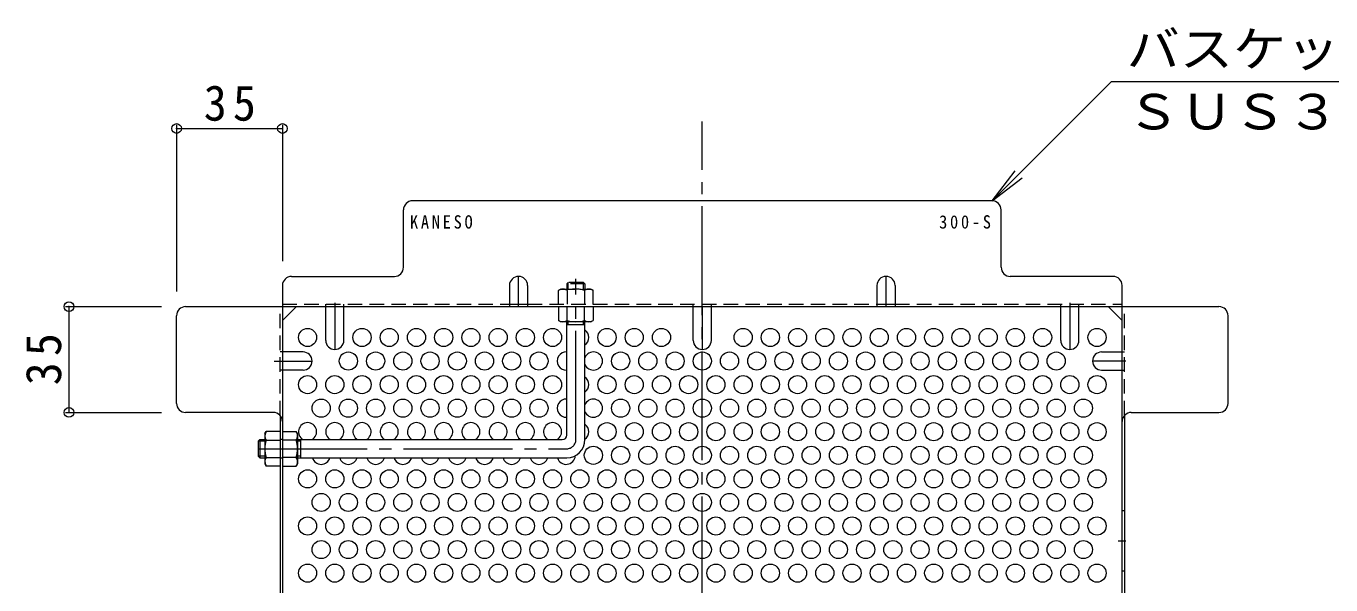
# Model space of a CAD drawing. Units: millimetres at full size, sheet at 1:4; details may follow other scales. Extents: x -936 to 978, y -778 to 647.
# Drawn here: x 213.3 to 644.7, y 446.6 to 631.4 of the extents above; entities that cross this region are included whole.
import ezdxf
from ezdxf.enums import TextEntityAlignment as Align

# ---------------------------------------------------------------- set-up
doc = ezdxf.new("R2010")
doc.units = ezdxf.units.MM
doc.header["$LTSCALE"] = 4
doc.header["$PDMODE"] = 32
doc.header["$PDSIZE"] = 3.2
for name, pattern in [('CHAIN1', [8, 5, -1, 1, -1]), ('CHAIN2', [12, 9, -1, 1, -1]), ('DASHED1', [1.8, 1.2, -0.6])]:
    doc.linetypes.add(name, pattern=pattern)
for name, color, linetype, lineweight in [('A-1', 3, 'Continuous', 9), ('A-4', 7, 'Continuous', 9), ('A-5', 7, 'Continuous', 9), ('A-6', 2, 'Continuous', 9), ('A-7', 2, 'Continuous', 9), ('A-8', 2, 'Continuous', 9), ('A-9', 2, 'Continuous', 9)]:
    doc.layers.add(name, color=color, linetype=linetype, lineweight=lineweight)
doc.styles.add('ＭＳ ゴシック', font='')
doc.styles.get('ＭＳ ゴシック').set_extended_font_data('MS Gothic')

msp = doc.modelspace()

# ---------------------------------------------------------------- linework, layer by layer
at = {"layer": 'A-1', "linetype": 'DASHED1'}
for p, q in [((392.041, 546.092), (392.541, 546.592)), ((392.041, 546.092), (392.041, 544.392)), ((398.041, 546.092), (392.041, 546.092)), ((392.541, 544.392), (392.541, 546.592)), ((397.541, 544.392), (397.541, 546.592)), ((398.041, 546.092), (398.041, 544.392))]:
    msp.add_line(p, q, dxfattribs=at)
at = {"layer": 'A-1', "linetype": 'CHAIN2'}
for p, q in [((395.041, 494.592), (395.041, 547.825)), ((290.041, 491.592), (392.041, 491.592))]:
    msp.add_line(p, q, dxfattribs=at)
at = {"layer": 'A-1'}
for p, q in [((392.041, 496.092), (392.041, 533.592)), ((398.041, 532.592), (392.041, 532.592)), ((392.541, 532.592), (392.541, 533.592)), ((397.541, 532.592), (397.541, 533.592)), ((398.041, 494.592), (398.041, 533.592)), ((292.241, 494.092), (290.041, 494.092)), ((290.541, 494.592), (292.241, 494.592)), ((290.541, 494.592), (290.541, 488.592)), ((303.041, 494.592), (390.541, 494.592)), ((304.041, 494.092), (303.041, 494.092)), ((304.041, 494.592), (304.041, 488.592)), ((292.241, 489.092), (290.041, 489.092)), ((290.541, 488.592), (290.041, 489.092)), ((290.541, 488.592), (292.241, 488.592)), ((304.041, 489.092), (303.041, 489.092)), ((303.041, 488.592), (392.041, 488.592))]:
    msp.add_line(p, q, dxfattribs=at)
at = {"layer": 'A-1', "linetype": 'DASHED1'}
msp.add_lwpolyline([(398.041, 546.092), (397.541, 546.592), (392.541, 546.592)], dxfattribs=at)
at = {"layer": 'A-1'}
msp.add_lwpolyline([(290.541, 494.592), (290.041, 494.092), (290.041, 489.092)], dxfattribs=at)
for centre, radius in [((390.541, 496.092), 1.5), ((392.041, 494.592), 6)]:
    msp.add_arc(centre, radius, 270, 0, dxfattribs=at)
at = {"layer": 'A-1', "linetype": 'CHAIN2'}
msp.add_arc((392.041, 494.592), 3, 270, 0, dxfattribs=at)
at = {"layer": 'A-4'}
for p, q in [((263.038, 598.704), (263.038, 543.592)), ((263.038, 597.504), (298.041, 597.504)), ((298.041, 598.704), (298.041, 553.592)), ((226.267, 538.592), (258.038, 538.592)), ((227.467, 538.592), (227.467, 503.591)), ((226.267, 503.591), (258.038, 503.591))]:
    msp.add_line(p, q, dxfattribs=at)
for p in [(263.038, 597.504), (298.041, 597.504), (227.467, 538.592), (227.467, 503.591)]:
    msp.add_point(p, dxfattribs=at)
at = {"layer": 'A-5'}
for p, q in [((571.981, 612.933), (532.64, 573.592)), ((704.187, 612.933), (571.981, 612.933)), ((532.64, 573.592), (540.25, 583.509)), ((532.64, 573.592), (542.557, 581.202))]:
    msp.add_line(p, q, dxfattribs=at)
at = {"layer": 'A-6'}
for centre in [(306.341, 528.393), (324.341, 528.393), (333.341, 528.393), (342.341, 528.393), (351.341, 528.393), (360.341, 528.393), (369.341, 528.393), (378.341, 528.393), (387.341, 528.393), (405.341, 528.393), (414.341, 528.393), (423.341, 528.393), (450.341, 528.393), (459.341, 528.393), (468.341, 528.393), (477.341, 528.393), (486.341, 528.393), (495.341, 528.393), (504.341, 528.393), (513.341, 528.393), (522.341, 528.393), (531.341, 528.393), (540.341, 528.393), (549.341, 528.393), (567.341, 528.393), (319.841, 520.599), (328.841, 520.599), (337.841, 520.599), (346.841, 520.599), (355.841, 520.599), (364.841, 520.599), (373.841, 520.599), (382.841, 520.599), (409.841, 520.599), (418.841, 520.599), (427.841, 520.599), (436.841, 520.599), (445.841, 520.599), (454.841, 520.599), (463.841, 520.599), (472.841, 520.599), (481.841, 520.599), (490.841, 520.599), (499.841, 520.599), (508.841, 520.599), (517.841, 520.599), (526.841, 520.599), (535.841, 520.599), (544.841, 520.599), (553.841, 520.599), (306.341, 512.805), (315.341, 512.805), (324.341, 512.805), (333.341, 512.805), (342.341, 512.805), (351.341, 512.805), (360.341, 512.805), (369.341, 512.805), (378.341, 512.805), (387.341, 512.805), (405.341, 512.805), (414.341, 512.805), (423.341, 512.805), (432.341, 512.805), (441.341, 512.805), (450.341, 512.805), (459.341, 512.805), (468.341, 512.805), (477.341, 512.805), (486.341, 512.805), (495.341, 512.805), (504.341, 512.805), (513.341, 512.805), (522.341, 512.805), (531.341, 512.805), (540.341, 512.805), (549.341, 512.805), (558.341, 512.805), (567.341, 512.805), (310.841, 505.011), (319.841, 505.011), (328.841, 505.011), (337.841, 505.011), (346.841, 505.011), (355.841, 505.011), (364.841, 505.011), (373.841, 505.011), (382.841, 505.011), (409.841, 505.011), (418.841, 505.011), (427.841, 505.011), (436.841, 505.011), (445.841, 505.011), (454.841, 505.011), (463.841, 505.011), (472.841, 505.011), (481.841, 505.011), (490.841, 505.011), (499.841, 505.011), (508.841, 505.011), (517.841, 505.011), (526.841, 505.011), (535.841, 505.011), (544.841, 505.011), (553.841, 505.011), (562.841, 505.011), (405.341, 497.217), (414.341, 497.217), (423.341, 497.217), (432.341, 497.217), (441.341, 497.217), (450.341, 497.217), (459.341, 497.217), (468.341, 497.217), (477.341, 497.217), (486.341, 497.217), (495.341, 497.217), (504.341, 497.217), (513.341, 497.217), (522.341, 497.217), (531.341, 497.217), (540.341, 497.217), (549.341, 497.217), (558.341, 497.217), (567.341, 497.217), (400.841, 489.422), (409.841, 489.422), (418.841, 489.422), (427.841, 489.422), (436.841, 489.422), (445.841, 489.422), (454.841, 489.422), (463.841, 489.422), (472.841, 489.422), (481.841, 489.422), (490.841, 489.422), (499.841, 489.422), (508.841, 489.422), (517.841, 489.422), (526.841, 489.422), (535.841, 489.422), (544.841, 489.422), (553.841, 489.422), (562.841, 489.422), (306.341, 481.628), (315.341, 481.628), (324.341, 481.628), (333.341, 481.628), (342.341, 481.628), (351.341, 481.628), (360.341, 481.628), (369.341, 481.628), (378.341, 481.628), (387.341, 481.628), (396.341, 481.628), (405.341, 481.628), (414.341, 481.628), (423.341, 481.628), (432.341, 481.628), (441.341, 481.628), (450.341, 481.628), (459.341, 481.628), (468.341, 481.628), (477.341, 481.628), (486.341, 481.628), (495.341, 481.628), (504.341, 481.628), (513.341, 481.628), (522.341, 481.628), (531.341, 481.628), (540.341, 481.628), (549.341, 481.628), (558.341, 481.628), (567.341, 481.628), (310.841, 473.834), (319.841, 473.834), (328.841, 473.834), (337.841, 473.834), (346.841, 473.834), (355.841, 473.834), (364.841, 473.834), (373.841, 473.834), (382.841, 473.834), (391.841, 473.834), (400.841, 473.834), (409.841, 473.834), (418.841, 473.834), (427.841, 473.834), (436.841, 473.834), (445.841, 473.834), (454.841, 473.834), (463.841, 473.834), (472.841, 473.834), (481.841, 473.834), (490.841, 473.834), (499.841, 473.834), (508.841, 473.834), (517.841, 473.834), (526.841, 473.834), (535.841, 473.834), (544.841, 473.834), (553.841, 473.834), (562.841, 473.834), (306.341, 466.04), (315.341, 466.04), (324.341, 466.04), (333.341, 466.04), (342.341, 466.04), (351.341, 466.04), (360.341, 466.04), (369.341, 466.04), (378.341, 466.04), (387.341, 466.04), (396.341, 466.04), (405.341, 466.04), (414.341, 466.04), (423.341, 466.04), (432.341, 466.04), (441.341, 466.04), (450.341, 466.04), (459.341, 466.04), (468.341, 466.04), (477.341, 466.04), (486.341, 466.04), (495.341, 466.04), (504.341, 466.04), (513.341, 466.04), (522.341, 466.04), (531.341, 466.04), (540.341, 466.04), (549.341, 466.04), (558.341, 466.04), (567.341, 466.04), (310.841, 458.245), (319.841, 458.245), (328.841, 458.245), (337.841, 458.245), (346.841, 458.245), (355.841, 458.245), (364.841, 458.245), (373.841, 458.245), (382.841, 458.245), (391.841, 458.245), (400.841, 458.245), (409.841, 458.245), (418.841, 458.245), (427.841, 458.245), (436.841, 458.245), (445.841, 458.245), (454.841, 458.245), (463.841, 458.245), (472.841, 458.245), (481.841, 458.245), (490.841, 458.245), (499.841, 458.245), (508.841, 458.245), (517.841, 458.245), (526.841, 458.245), (535.841, 458.245), (544.841, 458.245), (553.841, 458.245), (562.841, 458.245), (306.341, 450.451), (315.341, 450.451), (324.341, 450.451), (333.341, 450.451), (342.341, 450.451), (351.341, 450.451), (360.341, 450.451), (369.341, 450.451), (378.341, 450.451), (387.341, 450.451), (396.341, 450.451), (405.341, 450.451), (414.341, 450.451), (423.341, 450.451), (432.341, 450.451), (441.341, 450.451), (450.341, 450.451), (459.341, 450.451), (468.341, 450.451), (477.341, 450.451), (486.341, 450.451), (495.341, 450.451), (504.341, 450.451), (513.341, 450.451), (522.341, 450.451), (531.341, 450.451), (540.341, 450.451), (549.341, 450.451), (558.341, 450.451), (567.341, 450.451)]:
    msp.add_circle(centre, 3, dxfattribs=at)
for centre, start, end in [((396.341, 528.393), 304.5181, 55.4819), ((391.841, 520.599), 86.17745, 273.82255), ((400.841, 520.599), 201.03946, 158.96054), ((396.341, 512.805), 304.5181, 55.4819), ((391.841, 505.011), 86.17745, 273.82255), ((400.841, 505.011), 201.03946, 158.96054), ((306.341, 497.217), 298.98011, 241.01989), ((315.341, 497.217), 298.98011, 241.01989), ((324.341, 497.217), 298.98011, 241.01989), ((333.341, 497.217), 298.98011, 241.01989), ((342.341, 497.217), 298.98011, 241.01989), ((351.341, 497.217), 298.98011, 241.01989), ((360.341, 497.217), 298.98011, 241.01989), ((369.341, 497.217), 298.98011, 241.01989), ((378.341, 497.217), 298.98011, 241.01989), ((387.341, 497.217), 298.98011, 241.01989), ((396.341, 497.217), 304.5181, 55.4819), ((310.841, 489.422), 196.06405, 343.93595), ((319.841, 489.422), 196.06405, 343.93595), ((328.841, 489.422), 196.06405, 343.93595), ((337.841, 489.422), 196.06405, 343.93595), ((346.841, 489.422), 196.06405, 343.93595), ((355.841, 489.422), 196.06405, 343.93595), ((364.841, 489.422), 196.06405, 343.93595), ((373.841, 489.422), 196.06405, 343.93595), ((382.841, 489.422), 196.06405, 343.93595), ((391.841, 489.422), 196.06405, 357.35545)]:
    msp.add_arc(centre, 3, start, end, dxfattribs=at)
at = {"layer": 'A-7', "linetype": 'CHAIN2'}
msp.add_line((436.841, 199.789), (436.841, 599.789), dxfattribs=at)
at = {"layer": 'A-7'}
for p, q in [((338.042, 551.592), (338.042, 570.592)), ((532.64, 573.592), (341.042, 573.592)), ((535.64, 551.592), (535.64, 570.592)), ((301.041, 548.592), (335.042, 548.592)), ((572.641, 548.592), (538.64, 548.592)), ((298.041, 545.592), (298.041, 253.985)), ((575.641, 253.985), (575.641, 545.592)), ((373.091, 539.392), (379.091, 539.392)), ((494.591, 539.392), (500.591, 539.392)), ((263.038, 506.591), (263.038, 535.592)), ((266.038, 538.592), (607.645, 538.592)), ((298.041, 533.98), (302.653, 538.592)), ((575.641, 533.98), (571.029, 538.592)), ((610.645, 506.591), (610.645, 535.592)), ((295.041, 503.591), (266.038, 503.591)), ((297.241, 502.631), (297.241, 418.25)), ((576.441, 502.636), (576.441, 418.25)), ((578.641, 503.591), (607.645, 503.591))]:
    msp.add_line(p, q, dxfattribs=at)
at = {"layer": 'A-7', "linetype": 'DASHED1'}
for p, q in [((298.041, 539.392), (373.091, 539.392)), ((312.341, 538.592), (312.341, 539.392)), ((318.341, 538.592), (318.341, 539.392)), ((379.091, 539.392), (494.591, 539.392)), ((433.841, 538.592), (433.841, 539.392)), ((439.841, 538.592), (439.841, 539.392)), ((500.591, 539.392), (575.641, 539.392)), ((555.341, 538.592), (555.341, 539.392)), ((561.341, 538.592), (561.341, 539.392)), ((297.241, 502.631), (297.241, 538.592)), ((576.441, 502.636), (576.441, 538.592)), ((298.041, 523.599), (297.241, 523.599)), ((575.641, 523.599), (576.441, 523.599)), ((298.041, 517.599), (297.241, 517.599)), ((575.641, 517.599), (576.441, 517.599)), ((297.241, 494.792), (298.041, 494.792)), ((297.241, 488.592), (298.041, 488.592))]:
    msp.add_line(p, q, dxfattribs=at)
at = {"layer": 'A-7'}
for centre, start, end in [((341.042, 570.592), 90, 180), ((532.64, 570.592), 0, 90), ((301.041, 545.592), 90, 180), ((335.042, 551.592), 270, 0), ((538.64, 551.592), 180, 270), ((572.641, 545.592), 0, 90), ((266.038, 535.592), 90, 180), ((607.645, 535.592), 0, 90), ((266.038, 506.591), 180, 270), ((607.645, 506.591), 270, 0), ((295.041, 500.591), 0, 90), ((578.641, 500.591), 90, 180)]:
    msp.add_arc(centre, 3, start, end, dxfattribs=at)
at = {"layer": 'A-8', "linetype": 'CHAIN1'}
for p, q in [((376.091, 538.592), (376.091, 548.592)), ((497.591, 538.592), (497.591, 548.592)), ((315.341, 539.792), (315.341, 524.442)), ((558.341, 539.792), (558.341, 524.442)), ((436.841, 538.592), (436.841, 524.442)), ((295.333, 520.599), (307.841, 520.599)), ((576.841, 520.599), (565.841, 520.599)), ((574.295, 461.084), (576.841, 461.084))]:
    msp.add_line(p, q, dxfattribs=at)
at = {"layer": 'A-8'}
for p, q in [((373.091, 545.592), (373.091, 538.592)), ((379.091, 545.592), (379.091, 538.592)), ((494.591, 545.592), (494.591, 538.592)), ((500.591, 545.592), (500.591, 538.592)), ((312.341, 527.442), (312.341, 538.592)), ((318.341, 527.442), (318.341, 538.592)), ((433.841, 527.442), (433.841, 538.592)), ((439.841, 527.442), (439.841, 538.592)), ((555.341, 527.442), (555.341, 538.592)), ((561.341, 527.442), (561.341, 538.592)), ((304.841, 523.599), (298.041, 523.599)), ((568.841, 523.599), (575.641, 523.599)), ((304.841, 517.599), (298.041, 517.599)), ((568.841, 517.599), (575.641, 517.599)), ((576.441, 471.084), (575.641, 471.084)), ((576.441, 451.084), (575.641, 451.084))]:
    msp.add_line(p, q, dxfattribs=at)
for centre, start, end in [((376.091, 545.592), 0, 180), ((497.591, 545.592), 0, 180), ((315.341, 527.442), 180, 0), ((436.841, 527.442), 180, 0), ((558.341, 527.442), 180, 0), ((304.841, 520.599), 270, 90), ((568.841, 520.599), 90, 270)]:
    msp.add_arc(centre, 3, start, end, dxfattribs=at)
at = {"layer": 'A-9', "linetype": 'DASHED1'}
for p, q in [((390.041, 544.392), (389.291, 543.959)), ((389.291, 539.392), (389.291, 543.959)), ((390.041, 544.392), (400.041, 544.392)), ((392.178, 543.959), (392.178, 539.392)), ((397.904, 543.959), (397.904, 539.392)), ((400.041, 544.392), (400.791, 543.959)), ((400.791, 539.392), (400.791, 543.959))]:
    msp.add_line(p, q, dxfattribs=at)
at = {"layer": 'A-9'}
for p, q in [((389.291, 538.592), (389.291, 534.025)), ((392.178, 534.025), (392.178, 538.592)), ((397.904, 534.025), (397.904, 538.592)), ((400.791, 538.592), (400.791, 534.025)), ((390.041, 533.592), (389.291, 534.025)), ((400.041, 533.592), (390.041, 533.592)), ((400.041, 533.592), (400.791, 534.025)), ((292.241, 496.592), (292.674, 497.342)), ((292.241, 496.592), (292.241, 486.592)), ((297.241, 497.342), (292.674, 497.342)), ((297.241, 497.342), (297.241, 485.842)), ((298.041, 497.342), (302.608, 497.342)), ((298.041, 497.342), (298.041, 485.842)), ((303.041, 496.592), (302.608, 497.342)), ((303.041, 496.592), (303.041, 486.592)), ((292.674, 494.455), (297.241, 494.455)), ((302.608, 494.455), (298.041, 494.455)), ((292.674, 488.729), (297.241, 488.729)), ((302.608, 488.729), (298.041, 488.729)), ((292.241, 486.592), (292.674, 485.842)), ((297.241, 485.842), (292.674, 485.842)), ((298.041, 485.842), (302.608, 485.842)), ((303.041, 486.592), (302.608, 485.842))]:
    msp.add_line(p, q, dxfattribs=at)
at = {"layer": 'A-9', "linetype": 'DASHED1'}
for centre, radius, start, end in [((390.936, 541.11), 3.29, 93.92075, 120), ((390.701, 541.657), 2.735, 57.31491, 89.78969), ((395.041, 534.71), 9.683, 72.79973, 107.20026), ((399.381, 541.657), 2.735, 90.2103, 122.68507), ((399.146, 541.11), 3.29, 59.99998, 86.07924)]:
    msp.add_arc(centre, radius, start, end, dxfattribs=at)
at = {"layer": 'A-9'}
for centre, radius, start, end in [((390.936, 536.874), 3.29, 239.99998, 266.07924), ((390.701, 536.327), 2.735, 270.2103, 302.68507), ((395.041, 543.275), 9.683, 252.79973, 287.20026), ((399.381, 536.327), 2.735, 237.31491, 269.78969), ((399.146, 536.874), 3.29, 273.92075, 300), ((295.523, 495.697), 3.29, 150, 176.07925), ((299.759, 495.697), 3.29, 3.92075, 30), ((294.976, 495.932), 2.735, 180.21031, 212.68509), ((301.924, 491.592), 9.683, 162.79974, 197.20027), ((300.306, 495.932), 2.735, 327.31491, 359.78969), ((293.358, 491.592), 9.683, 342.79973, 17.20026), ((294.976, 487.252), 2.735, 147.31493, 179.7897), ((300.306, 487.252), 2.735, 0.2103, 32.68507), ((295.523, 487.487), 3.29, 183.92076, 210.00002), ((299.759, 487.487), 3.29, 329.99998, 356.07924)]:
    msp.add_arc(centre, radius, start, end, dxfattribs=at)

# ---------------------------------------------------------------- texts
at = {"layer": 'A-4', "color": 2, "insert": (272.039, 599.904), "char_height": 11.73, "attachment_point": 7, "style": 'ＭＳ ゴシック'}
msp.add_mtext('\\T1.27;\\W0.95;35', dxfattribs=at)
at = {"layer": 'A-4', "color": 2, "insert": (225.067, 512.592), "char_height": 11.73, "attachment_point": 7, "rotation": 90, "style": 'ＭＳ ゴシック'}
msp.add_mtext('\\T1.27;\\W0.95;35', dxfattribs=at)
at = {"layer": 'A-5', "color": 2, "style": 'ＭＳ ゴシック', "width": 1.1}
for s, p in [('バスケット本体', (577.106, 614.433)), ('ＳＵＳ３０４', (577.106, 593.693))]:
    msp.add_text(s, height=11.73, dxfattribs=at).set_placement(p, align=Align.BOTTOM_LEFT)
at = {"layer": 'A-5', "color": 6, "char_height": 4.399, "attachment_point": 7, "style": 'ＭＳ ゴシック'}
for s, insert in [('\\T1.34;\\W0.9;KANESO', (340.198, 564.342)), ('\\T1.34;\\W0.9;300-S', (515.14, 564.342))]:
    msp.add_mtext(s, dxfattribs=dict(at, insert=insert))

doc.saveas('drawing.dxf')
